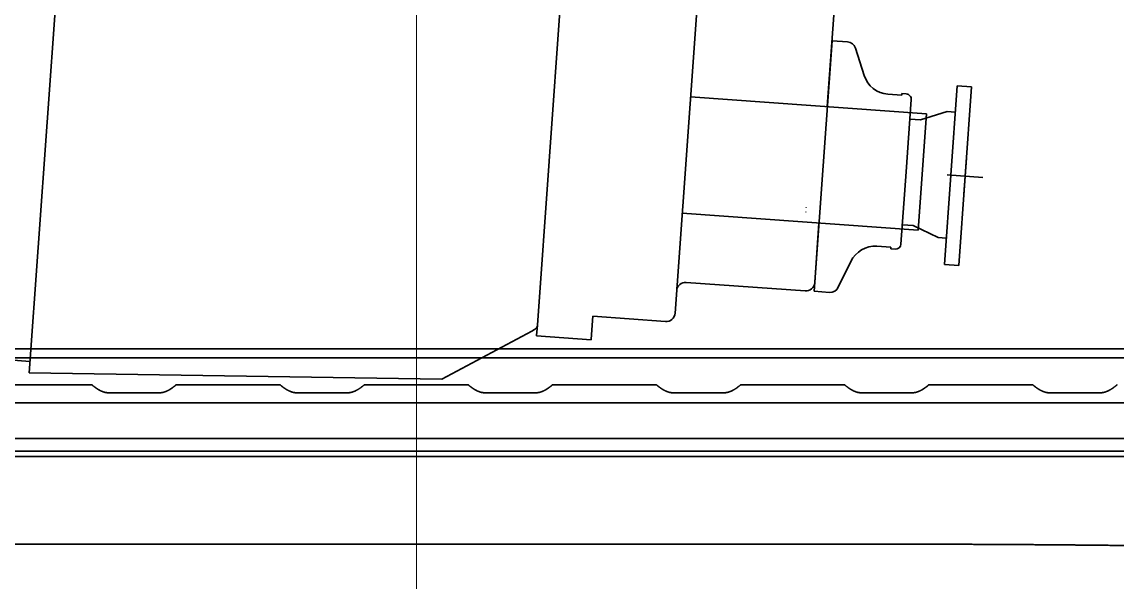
# Model space of a CAD drawing. Header units: millimetres. Extents: x 120 to 10915, y 515 to 8014.
# Drawn here: x 3430 to 4041, y 4430 to 4742 of the extents above; entities that cross this region are included whole.
import ezdxf

# ---------------------------------------------------------------- set-up
doc = ezdxf.new("R2010")
doc.units = ezdxf.units.MM
doc.layers.get('0').update_dxf_attribs({"lineweight": 13})
for name, color, linetype, lineweight in [('201_Dimensions', 7, 'Continuous', 13), ('203_Chassis_left_side_view', 7, 'Continuous', 13), ('204_Chassis_mid_side_view', 7, 'Continuous', 13), ('205_Chassis_top_view', 7, 'Continuous', 13), ('218_Chassis_right_side_view', 7, 'Continuous', 13)]:
    doc.layers.add(name, color=color, linetype=linetype, lineweight=lineweight)

# ---------------------------------------------------------------- blocks, each defined once
blk = doc.blocks.new('3351299')
at = {"layer": '203_Chassis_left_side_view', "color": 3, "lineweight": 35}
blk.add_line((3450, 551.15), (3435.01, 551.15), dxfattribs=at)
blk.add_open_spline([(3077.83, 550.66), (3120.37, 550.97), (3162.91, 551.14), (3205.45, 551.18), (3276.88, 551.18), (3348.32, 551.15), (3377.21, 551.15), (3406.11, 551.15), (3435.01, 551.15)], degree=5, knots=[0, 0, 0, 0, 0, 0, 212.698725, 212.698725, 212.698725, 357.178766, 357.178766, 357.178766, 357.178766, 357.178766, 357.178766], dxfattribs=at)
at = {"layer": '203_Chassis_left_side_view', "color": 1, "lineweight": 5}
blk.add_point((3450, 551.16), dxfattribs=at)
blk = doc.blocks.new('3104955')
at = {"layer": '203_Chassis_left_side_view', "color": 3, "lineweight": 35}
blk.add_open_spline([(3777.3, 551.15), (3799.21, 551.15), (3821.12, 551.15), (3843.03, 551.15), (3868.6, 551.15), (3894.16, 551.15), (3897.81, 551.14), (3917.28, 551.13), (3936.72, 551.11), (3952.25, 551.08), (3975.19, 550.98), (3998.2, 550.83), (4005.46, 550.77), (4015.22, 550.69), (4024.98, 550.59), (4027, 550.57), (4041.26, 550.43), (4055.56, 550.27), (4067.54, 550.12), (4089.86, 549.83), (4112.11, 549.52), (4122.48, 549.38), (4132.78, 549.23), (4143.08, 549.09)], degree=5, knots=[0, 0, 0, 0, 0, 0, 154.934843, 154.934843, 154.934843, 180.756599, 180.756599, 180.756599, 292.593362, 292.593362, 292.593362, 344.021798, 344.021798, 344.021798, 361.621475, 361.621475, 361.621475, 444.789343, 444.789343, 444.789343, 517.619288, 517.619288, 517.619288, 517.619288, 517.619288, 517.619288], dxfattribs=at)
at = {"layer": '203_Chassis_left_side_view', "color": 1, "lineweight": 5}
blk.add_point((3777.3, 551.15), dxfattribs=at)
blk = doc.blocks.new('3069619')
at = {"layer": '203_Chassis_left_side_view', "color": 3, "lineweight": 35}
blk.add_line((2992, 603), (4308, 603), dxfattribs=at)
blk = doc.blocks.new('3069642')
at = {"layer": '203_Chassis_left_side_view', "color": 3, "lineweight": 35}
for p, q in [((2997.5, 630), (4302.5, 630)), ((2997.5, 610), (4302.5, 610)), ((2959, 600), (4341, 600))]:
    blk.add_line(p, q, dxfattribs=at)
blk = doc.blocks.new('3069663')
at = {"layer": '218_Chassis_right_side_view', "color": 3, "lineweight": 35}
for p, q in [((4311.63, 660), (2989.6, 660)), ((4309.8, 655), (2989.8, 655)), ((3468.75, 639.99), (3410.85, 639.99)), ((3573.75, 639.99), (3515.85, 639.99)), ((3678.75, 639.99), (3620.85, 639.99)), ((3783.75, 639.99), (3725.85, 639.99)), ((3888.75, 639.99), (3830.85, 639.99)), ((3993.75, 639.99), (3935.85, 639.99)), ((3506.3, 635.5), (3478.3, 635.5)), ((3611.3, 635.5), (3583.3, 635.5)), ((3716.3, 635.5), (3688.3, 635.5)), ((3821.3, 635.5), (3793.3, 635.5)), ((3926.3, 635.5), (3898.3, 635.5)), ((4031.3, 635.5), (4003.3, 635.5))]:
    blk.add_line(p, q, dxfattribs=at)
for points in [[(3468.75, 639.99), (3469.94, 638.98), (3471.16, 638.03), (3472.45, 637.16), (3474.36, 636.17), (3476.42, 635.66), (3477.04, 635.55), (3477.67, 635.5), (3478.3, 635.5)], [(3515.85, 639.99), (3514.66, 638.98), (3513.44, 638.03), (3512.15, 637.16), (3510.24, 636.17), (3508.18, 635.66), (3507.56, 635.55), (3506.93, 635.5), (3506.3, 635.5)], [(3573.75, 639.99), (3574.94, 638.98), (3576.16, 638.03), (3577.45, 637.16), (3579.36, 636.17), (3581.42, 635.66), (3582.04, 635.55), (3582.67, 635.5), (3583.3, 635.5)], [(3620.85, 639.99), (3619.66, 638.98), (3618.44, 638.03), (3617.15, 637.16), (3615.24, 636.17), (3613.18, 635.66), (3612.56, 635.55), (3611.93, 635.5), (3611.3, 635.5)], [(3678.75, 639.99), (3679.94, 638.98), (3681.16, 638.03), (3682.45, 637.16), (3684.36, 636.17), (3686.42, 635.66), (3687.04, 635.55), (3687.67, 635.5), (3688.3, 635.5)], [(3725.85, 639.99), (3724.66, 638.98), (3723.44, 638.03), (3722.15, 637.16), (3720.24, 636.17), (3718.18, 635.66), (3717.56, 635.55), (3716.93, 635.5), (3716.3, 635.5)], [(3783.75, 639.99), (3784.94, 638.98), (3786.16, 638.03), (3787.45, 637.16), (3789.36, 636.17), (3791.42, 635.66), (3792.04, 635.55), (3792.67, 635.5), (3793.3, 635.5)], [(3830.85, 639.99), (3829.66, 638.98), (3828.44, 638.03), (3827.15, 637.16), (3825.24, 636.17), (3823.18, 635.66), (3822.56, 635.55), (3821.93, 635.5), (3821.3, 635.5)], [(3888.75, 639.99), (3889.94, 638.98), (3891.16, 638.03), (3892.45, 637.16), (3894.36, 636.17), (3896.42, 635.66), (3897.04, 635.55), (3897.67, 635.5), (3898.3, 635.5)], [(3935.85, 639.99), (3934.66, 638.98), (3933.44, 638.03), (3932.15, 637.16), (3930.24, 636.17), (3928.18, 635.66), (3927.56, 635.55), (3926.93, 635.5), (3926.3, 635.5)], [(3993.75, 639.99), (3994.94, 638.98), (3996.16, 638.03), (3997.45, 637.16), (3999.36, 636.17), (4001.42, 635.66), (4002.04, 635.55), (4002.67, 635.5), (4003.3, 635.5)], [(4040.85, 639.99), (4039.66, 638.98), (4038.44, 638.03), (4037.15, 637.16), (4035.24, 636.17), (4033.18, 635.66), (4032.56, 635.55), (4031.93, 635.5), (4031.3, 635.5)]]:
    blk.add_open_spline(points, degree=5, knots=[0, 0, 0, 0, 0, 0, 10.498871, 10.498871, 10.498871, 14.878555, 14.878555, 14.878555, 14.878555, 14.878555, 14.878555], dxfattribs=at)
blk = doc.blocks.new('3069767')
at = {"layer": '218_Chassis_right_side_view', "color": 3, "lineweight": 35}
for p, q in [((4298, 630), (3002, 630)), ((4298, 610), (3002, 610)), ((4341, 600), (2959, 600))]:
    blk.add_line(p, q, dxfattribs=at)
blk = doc.blocks.new('3135191')
at = {"layer": '204_Chassis_mid_side_view', "color": 3, "lineweight": 35}
for p, q in [((3433.79, 646.59), (3458.81, 995.61)), ((3717.36, 673.17), (3740.34, 993.72)), ((3664.14, 643.03), (3714.31, 669.95)), ((3714.31, 669.95), (3715.79, 670.74)), ((3355.95, 658.63), (3434.25, 653.02)), ((3355.95, 658.63), (3434.25, 653.02)), ((3664.14, 643.03), (3433.79, 646.59)), ((3444.37, 646.42), (3444.34, 646.42))]:
    blk.add_line(p, q, dxfattribs=at)
blk.add_arc((3714.37, 673.39), 3, 298.21084, 355.9, dxfattribs=at)
blk = doc.blocks.new('3311110')
at = {"layer": '204_Chassis_mid_side_view', "color": 4, "lineweight": 35}
for p, q in [((3876.839, 761.944), (3881.843821, 831.764855)), ((3881.843821, 831.764855), (3890.436609, 831.148916)), ((3899.730935, 812.365464), (3894.842392, 827.681995)), ((3948.056272, 756.839082), (3951.631144, 806.711122)), ((3951.631144, 806.711122), (3959.61067, 806.139142)), ((3912.948284, 801.9647), (3920.672969, 801.410988)), ((3920.672969, 801.410988), (3920.737317, 802.308685)), ((3920.737317, 802.308685), (3923.230919, 802.129941)), ((3952.460926, 706.395064), (3959.61067, 806.139142)), ((3923.120252, 758.626519), (3926.008749, 798.923126)), ((3931.214072, 787.622037), (3946.084498, 792.270737)), ((3946.084498, 792.270737), (3950.572982, 791.948998)), ((3925.229427, 788.051022), (3931.214072, 787.622037)), ((3871.834179, 692.123145), (3876.839, 761.944)), ((3920.231756, 718.329911), (3923.120252, 758.626519)), ((3944.4814, 706.967043), (3948.056272, 756.839082)), ((3921.011078, 729.202015), (3926.995722, 728.773031)), ((3926.995722, 728.773031), (3941.051078, 722.050905)), ((3941.051078, 722.050905), (3945.539562, 721.729167)), ((3906.871001, 717.182234), (3914.595687, 716.628521)), ((3914.531339, 715.730825), (3914.595687, 716.628521)), ((3914.531339, 715.730825), (3917.024941, 715.552081)), ((3892.305334, 708.772981), (3885.282189, 694.310291)), ((3944.4814, 706.967043), (3952.460926, 706.395064)), ((3871.834179, 692.123145), (3880.426967, 691.507206))]:
    blk.add_line(p, q, dxfattribs=at)
for centre, radius, start, end in [((3890.079122, 826.161712), 5, 17.701409, 85.9), ((3914.020745, 816.926312), 15, 197.701409, 265.9), ((3923.016427, 799.137619), 3, 355.9, 85.9), ((3905.798539, 702.220622), 15, 85.9, 154.098591), ((3917.239433, 718.544403), 3, 265.9, 355.9), ((3880.784454, 696.49441), 5, 265.9, 334.098591)]:
    blk.add_arc(centre, radius, start, end, dxfattribs=at)
at = {"layer": '204_Chassis_mid_side_view', "color": 1, "lineweight": 5}
blk.add_point((3956.035889, 756.26709), dxfattribs=at)
at = {"layer": '205_Chassis_top_view', "color": 2, "lineweight": 35}
for p, q in [((3955.320824, 746.292695), (3956.750773, 766.241511)), ((3946.06139, 756.982077), (3966.010206, 755.552128))]:
    blk.add_line(p, q, dxfattribs=at)
blk = doc.blocks.new('3311107')
at = {"layer": '204_Chassis_mid_side_view', "color": 3, "lineweight": 35}
for p, q in [((3794.196007, 679.880451), (3817.142462, 1000)), ((3821.688924, 993.493846), (3888.018736, 988.739266)), ((3892.648453, 983.394575), (3879.147828, 795.051144)), ((3802.843608, 800.520698), (3934.505791, 791.083035)), ((3929.855313, 726.205515), (3934.505791, 791.083035)), ((3798.193129, 735.643178), (3929.855313, 726.205515)), ((3867.112255, 736.241058), (3867.127804, 736.457979)), ((3867.286086, 738.666126), (3867.297367, 738.823496)), ((3866.711699, 730.653004), (3866.717314, 730.731343)), ((3872.114179, 696.926677), (3874.491737, 730.095327)), ((3800.439675, 697.051541), (3866.769487, 692.296961)), ((3795.191376, 693.766566), (3795.296036, 695.226635)), ((3717.364699, 673.171397), (3716.960571, 667.533513)), ((3748.253598, 678.134472), (3747.33763, 665.356058)), ((3788.849438, 675.224526), (3748.253598, 678.134472)), ((3716.939797, 667.243702), (3716.960571, 667.533513)), ((3716.939797, 667.243702), (3747.316856, 665.066248)), ((3747.316856, 665.066248), (3747.33763, 665.356058))]:
    blk.add_line(p, q, dxfattribs=at)
for centre, start, end in [((3822.046411, 998.48105), 175.9, 265.9), ((3887.661249, 983.752062), 355.9, 85.9), ((3800.082188, 692.064337), 85.9, 175.9), ((3867.126975, 697.284165), 265.9, 355.9)]:
    blk.add_arc(centre, 5, start, end, dxfattribs=at)
blk.add_ellipse((3789.208803, 680.237939), major_axis=(-0.359327, -5.013415), ratio=0.994772, start_param=6.2831775603, end_param=7.8539737533, dxfattribs=at)
blk = doc.blocks.new('BLOCK55')
at = {"layer": '201_Dimensions', "color": 2, "lineweight": 18}
blk.add_line((3650, 1210), (3650, 123), dxfattribs=at)
blk = doc.blocks.new('BLOCK56')
at = {"layer": '201_Dimensions', "color": 2, "lineweight": 18}
blk.add_line((3650, 1210), (3650, 198), dxfattribs=at)

msp = doc.modelspace()

# ---------------------------------------------------------------- linework, layer by layer
at = {"layer": '203_Chassis_left_side_view', "color": 3, "lineweight": 35}
msp.add_line((3450, 4451.160206), (3777.298943, 4451.149675), dxfattribs=at)

# ---------------------------------------------------------------- block references
at = {"color": 7, "lineweight": 35}
for name in ['3351299', '3069663', '3069619', '3104955', '3135191', '3069642', '3069767', '3311107', '3311110']:
    msp.add_blockref(name, (0, 3900), dxfattribs=at)
at = {"layer": '201_Dimensions', "lineweight": 0}
for name in ['BLOCK55', 'BLOCK56']:
    msp.add_blockref(name, (0, 3900), dxfattribs=at)

doc.saveas('drawing.dxf')
